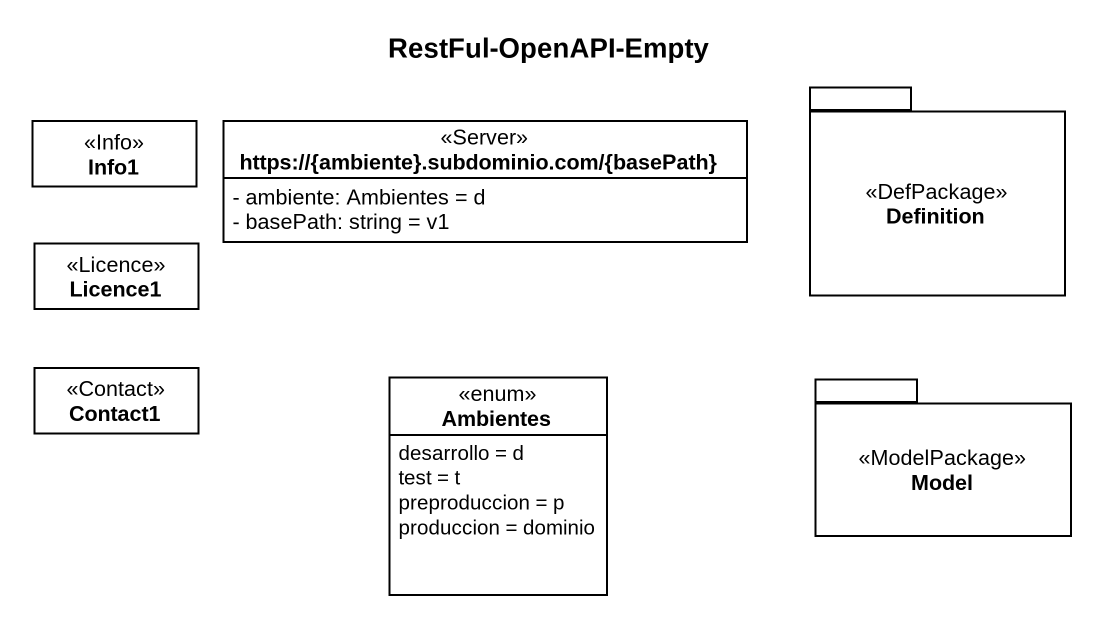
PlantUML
@startuml
title RestFul-OpenAPI-Empty
hide circle
hide empty members
skinparam classAttributeIconSize 0
package Definition <<DefPackage>> {
}
class Info1 <<Info>>
class "https://{ambiente}.subdominio.com/{basePath}" as https_ambiente_subdominio <<Server>> {
  - ambiente: Ambientes = d
  - basePath: string = v1
}
class Licence1 <<Licence>>
class Contact1 <<Contact>>
enum Ambientes <<enum>> {
  desarrollo = d
  test = t
  preproduccion = p
  produccion = dominio
}
package Model <<ModelPackage>> {
}
@enduml
